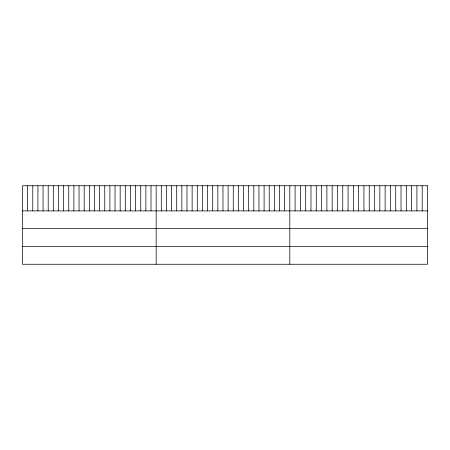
<?xml version="1.0" encoding="UTF-8"?>
<svg xmlns="http://www.w3.org/2000/svg" width="450" height="450" viewBox="0 0 450 450"><rect width="100%" height="100%" fill="white"/><g stroke="black" fill="none" stroke-linecap="round" stroke-linejoin="round"><path stroke-width="0.67" d="M22.5 210.893L427.5 210.893M22.5 228.504L427.5 228.504M22.5 246.645L427.5 246.645M422.201 185.743L422.201 210.893M416.908 185.743L416.908 210.893M411.609 185.743L411.609 210.893M406.316 185.743L406.316 210.893M401.017 185.743L401.017 210.893M395.724 185.743L395.724 210.893M390.426 185.743L390.426 210.893M385.132 185.743L385.132 210.893M379.834 185.743L379.834 210.893M374.541 185.743L374.541 210.893M369.242 185.743L369.242 210.893M363.949 185.743L363.949 210.893M358.65 185.743L358.65 210.893M353.351 185.743L353.351 210.893M348.058 185.743L348.058 210.893M342.759 185.743L342.759 210.893M337.466 185.743L337.466 210.893M332.168 185.743L332.168 210.893M326.874 185.743L326.874 210.893M321.576 185.743L321.576 210.893M316.282 185.743L316.282 210.893M310.984 185.743L310.984 210.893M305.691 185.743L305.691 210.893M300.392 185.743L300.392 210.893M295.099 185.743L295.099 210.893M289.8 185.743L289.8 264.257M284.659 185.743L284.659 210.893M279.517 185.743L279.517 210.893M274.376 185.743L274.376 210.893M269.241 185.743L269.241 210.893M264.099 185.743L264.099 210.893M258.958 185.743L258.958 210.893M253.817 185.743L253.817 210.893M248.676 185.743L248.676 210.893M243.534 185.743L243.534 210.893M238.399 185.743L238.399 210.893M233.257 185.743L233.257 210.893M228.116 185.743L228.116 210.893M222.975 185.743L222.975 210.893M217.834 185.743L217.834 210.893M212.692 185.743L212.692 210.893M207.551 185.743L207.551 210.893M202.416 185.743L202.416 210.893M197.274 185.743L197.274 210.893M192.133 185.743L192.133 210.893M186.992 185.743L186.992 210.893M181.851 185.743L181.851 210.893M176.709 185.743L176.709 210.893M171.574 185.743L171.574 210.893M166.433 185.743L166.433 210.893M161.291 185.743L161.291 210.893M156.15 185.743L156.15 264.257M151.009 185.743L151.009 210.893M145.868 185.743L145.868 210.893M140.726 185.743L140.726 210.893M135.591 185.743L135.591 210.893M130.449 185.743L130.449 210.893M125.308 185.743L125.308 210.893M120.167 185.743L120.167 210.893M115.026 185.743L115.026 210.893M109.884 185.743L109.884 210.893M104.749 185.743L104.749 210.893M99.608 185.743L99.608 210.893M94.466 185.743L94.466 210.893M89.325 185.743L89.325 210.893M84.184 185.743L84.184 210.893M79.043 185.743L79.043 210.893M73.901 185.743L73.901 210.893M68.766 185.743L68.766 210.893M63.624 185.743L63.624 210.893M58.483 185.743L58.483 210.893M53.342 185.743L53.342 210.893M48.201 185.743L48.201 210.893M43.059 185.743L43.059 210.893M37.924 185.743L37.924 210.893M32.782 185.743L32.782 210.893M27.641 185.743L27.641 210.893M427.5 185.743L22.5 185.743L22.5 264.257L427.5 264.257L427.5 185.743"/></g></svg>
